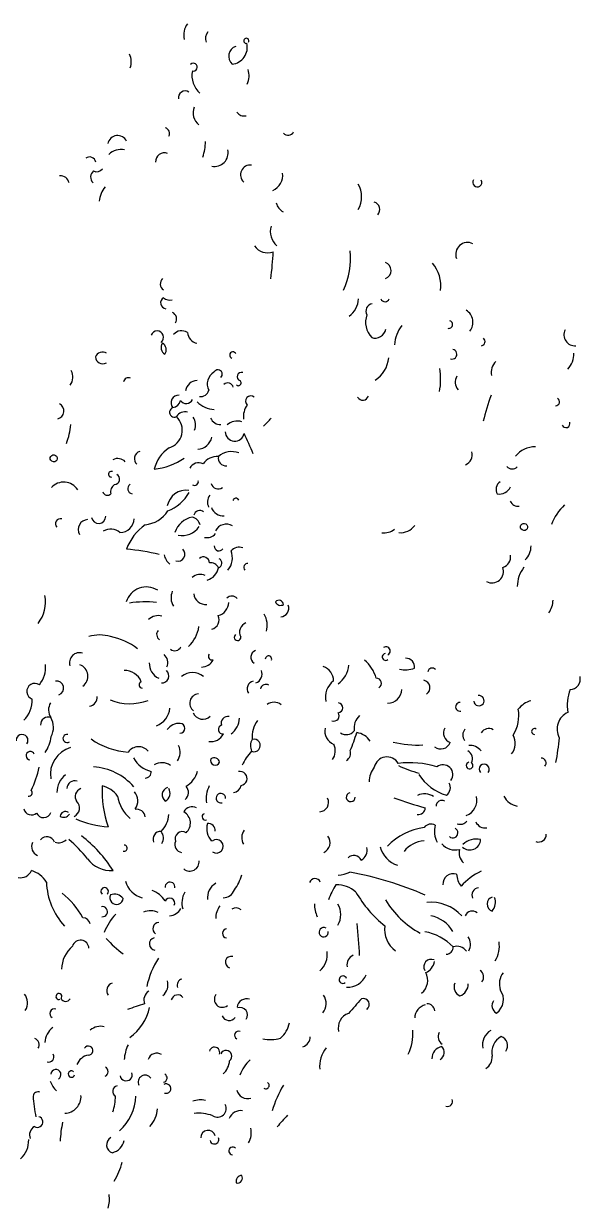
# Model space of a CAD drawing. Header units: metres. Extents: x 583412 to 583840, y 1186334 to 1187497.
# Drawn here: x 583716.539 to 583716.99, y 1187281.855 to 1187282.815 of the extents above; entities that cross this region are included whole.
import ezdxf

# ---------------------------------------------------------------- set-up
doc = ezdxf.new("R2010")
doc.units = ezdxf.units.M
doc.header["$MEASUREMENT"] = 0
doc.layers.add('ks.caytram', color=3, linetype='Continuous')

# ---------------------------------------------------------------- blocks, each defined once
blk = doc.blocks.new('hhh')
at = {"layer": 'ks.caytram'}
for centre, radius, start, end in [((-0.39852, -1.45657), 0.00861, 11.55101, 113.1588), ((-0.38313, -1.41583), 0.03967, 259.90701, 287.02901), ((-0.35921, -1.4452), 0.01498, 214.77499, 307.27901), ((-0.33492, -1.63971), 0.18323, 88.42139, 94.7615), ((-0.27015, -1.46097), 0.00623, 348.83499, 101.1636), ((-0.09606, -1.46559), 0.00769, 61.69901, 171.4309), ((-0.32761, -1.46832), 0.004, 56.08498, 188.85501), ((-0.13124, -1.48083), 0.01359, 45.24001, 134.7603), ((-0.09216, -1.45515), 0.01477, 218.82199, 291.315), ((-0.08426, -1.47957), 0.01093, 41.631, 103.3173), ((-0.35192, -1.47779), 0.00238, 155.48901, 10.258), ((-0.17197, -1.50036), 0.02299, 67.899, 108.0114), ((-0.14784, -1.45735), 0.01552, 243.04501, 296.95502), ((-0.12816, -1.46903), 0.00683, 243.172, 341.58699), ((-0.09687, -1.46546), 0.01294, 218.117, 292.81201), ((-0.51196, -1.45148), 0.04067, 232.086, 259.30499), ((-0.45678, -1.49894), 0.01892, 64.409, 97.6458), ((-0.35824, -1.47647), 0.01959, 204.793, 241.51199), ((-0.30437, -1.48184), 0.01444, 304.847, 359.86101), ((-0.20833, -1.49665), 0.01026, 56.746, 123.2543), ((-0.14792, -1.49259), 0.00648, 60.66, 154.048), ((-0.67437, -1.49763), 0.00885, 252.298, 14.76199), ((-0.65625, -1.51366), 0.01804, 55.747, 100.7172), ((-0.60224, -1.49314), 0.00328, 301.38499, 120.5422), ((-0.35763, -1.52207), 0.03007, 67.659, 109.327), ((-0.33773, -1.5054), 0.01399, 61.25799, 127.2143), ((-0.2086, -1.48716), 0.00596, 205.77402, 351.28801), ((-0.13954, -1.50758), 0.01012, 28.883, 100.4241), ((-0.04458, -1.49868), 0.00399, 350.728, 124.3312), ((-0.61831, -1.50417), 0.00317, 6.33899, 163.2699), ((-0.49703, -1.51946), 0.01478, 52.34, 100.8761), ((-0.27666, -1.50577), 0.00849, 303.89099, 17.228), ((-0.2423, -1.50742), 0.01614, 177.216, 232.03101), ((-0.25737, -1.51537), 0.0088, 327.203, 96.8077), ((-0.18988, -1.47184), 0.05278, 215.03702, 237.20898), ((-0.21372, -1.50019), 0.00618, 198.33899, 300.54799), ((-0.19419, -1.503), 0.00601, 148.744, 258.51502), ((-0.17165, -1.51165), 0.01078, 69.16301, 133.4585), ((-0.16083, -1.50998), 0.0093, 133.756, 209.18201), ((-0.13814, -1.50096), 0.00766, 254.05002, 346.879), ((-0.55938, -1.51125), 0.0206, 189.10101, 240.28998), ((-0.51399, -1.5131), 0.00294, 5.49399, 354.506), ((-0.46968, -1.48621), 0.02472, 240.64999, 279.78598), ((-0.34134, -1.51364), 0.007, 159.05601, 248.203), ((-0.31506, -1.51302), 0.00412, 60.039, 320.569), ((-0.28716, -1.52756), 0.01294, 29.13199, 112.8169), ((-0.2308, -1.50481), 0.01679, 281.44, 317.27299), ((-0.16848, -1.53272), 0.03371, 141.413, 195.13699), ((-0.16456, -1.53707), 0.02633, 129.528, 178.65927), ((-0.13452, -1.54006), 0.04287, 143.4112, 178.93968), ((-0.16773, -1.52002), 0.00564, 10.27901, 102.3426), ((-0.09636, -1.5074), 0.00746, 252.44501, 334.81599), ((-0.08234, -1.51464), 0.0069, 42.15601, 143.8677), ((-0.07844, -1.50666), 0.01025, 202.40701, 279.97101), ((-0.56523, -1.53116), 0.00633, 325.345, 49.843), ((-0.53643, -1.52179), 0.00662, 301.129, 19.56299), ((-0.48688, -1.52844), 0.00876, 25.707, 108.62569), ((-0.47447, -1.53294), 0.00945, 341.80099, 118.5875), ((-0.36921, -1.52623), 0.00418, 284.873, 197.01898), ((-0.32099, -1.52579), 0.01148, 136.466, 194.047), ((-0.32085, -1.53089), 0.00716, 71.921, 161.2086), ((-0.31619, -1.5252), 0.00269, 204.77499, 155.2249), ((-0.27442, -1.52598), 0.0066, 347.185, 62.36601), ((-0.26014, -1.52975), 0.00407, 327.104, 163.3485), ((-0.25995, -1.52799), 0.01346, 317.892, 24.61501), ((-0.24709, -1.51099), 0.01141, 266.823, 326.30701), ((-0.21936, -1.52282), 0.00826, 169.108, 284.16499), ((-0.1135, -1.52697), 0.00658, 107.61201, 189.172), ((-0.54713, -1.53892), 0.0102, 1.20595, 73.60395), ((-0.34067, -1.52778), 0.00701, 236.78598, 317.463), ((-0.1502, -1.52955), 0.00599, 165.13501, 309.05401), ((-0.15492, -1.53944), 0.01199, 32.05396, 89.83466), ((-0.13664, -1.54336), 0.01309, 47.927, 128.2564), ((-0.1087, -1.52507), 0.01095, 201.819, 278.69), ((-0.08804, -1.57013), 0.03537, 72.192, 104.53619), ((-0.5417, -1.53301), 0.00743, 223.746, 309.893), ((-0.36182, -1.5406), 0.00352, 185.79001, 22.28299), ((-0.34001, -1.54246), 0.008, 249.547, 350.591), ((-0.33349, -1.55167), 0.00801, 330.70495, 80.22075), ((-0.30541, -1.54518), 0.00795, 62.39301, 227.95902), ((-0.32916, -1.53479), 0.04012, 312.026, 352.77899), ((-0.29473, -1.54513), 0.00755, 44.62399, 129.0153), ((-0.28011, -1.54214), 0.00453, 157.323, 281.255), ((-0.25743, -1.54715), 0.00698, 161.2, 242.40302), ((-0.26223, -1.52598), 0.019, 264.52899, 307.99301), ((0.0448, -1.60952), 0.2599, 165.3457, 179.39834), ((-0.24268, -1.52036), 0.07059, 309.64099, 341.599), ((-0.23652, -1.56162), 0.07497, 171.92299, 196.24799), ((-0.27447, -1.55543), 0.01325, 155.62501, 214.31403), ((-0.65193, -1.51261), 0.3779, 349.50099, 353.556), ((-0.27593, -1.5607), 0.0057, 0.521, 94.9327), ((-0.21026, -1.53727), 0.05291, 197.68298, 234.51401), ((-0.22844, -1.54673), 0.02208, 192.86301, 242.27301), ((-0.63516, -1.54646), 0.0132, 234.98099, 288.758), ((-0.57947, -1.36535), 0.19465, 259.43601, 265.952), ((-0.56368, -1.57285), 0.00903, 32.73401, 113.8693), ((-0.38237, -1.55836), 0.07918, 342.60399, 355.487), ((-0.1774, -1.5505), 0.02141, 271.53702, 333.405), ((-0.65666, -1.57196), 0.00344, 20.151, 149.4583), ((-0.38572, -1.56733), 0.00345, 140.79099, 272.336), ((-0.37217, -1.57311), 0.0061, 41.17999, 179.26844), ((-0.41043, -1.58317), 0.08584, 355.869, 12.112), ((-0.24851, -1.56612), 0.0219, 294.935, 350.696), ((-0.26421, -1.52222), 0.10053, 309.78, 330.38), ((-0.11102, -1.57883), 0.00492, 46.05798, 205.017), ((-0.6692, -1.59216), 0.01159, 60.915, 157.1357), ((-0.62237, -1.57806), 0.00916, 247.62601, 321.86099), ((-0.38678, -1.5889), 0.00687, 89.424, 193.25598), ((-0.40511, -1.59266), 0.02125, 356.78599, 30), ((-0.30187, -1.5907), 0.01047, 129.25901, 267.61099), ((-0.13889, -1.59608), 0.01617, 5.93996, 76.75395), ((0.1725, -1.13516), 0.5307, 237.13498, 238.85498), ((-0.78349, -1.59565), 0.00365, 243.66202, 126.7256), ((-0.72467, -1.59393), 0.00966, 162.57399, 300.10498), ((-0.64272, -1.59334), 0.00396, 352.604, 179.22812), ((-0.36673, -1.60098), 0.01172, 10.153, 96.9077), ((-0.0648, -1.99086), 0.41152, 101.9214, 105.5513), ((-0.14193, -1.58822), 0.0089, 214.69699, 288.43599), ((-0.09101, -1.58349), 0.01244, 208.104, 292.58899), ((-0.66609, -1.59976), 0.00311, 354.80701, 174.80745), ((-0.61223, -1.65437), 0.05603, 88.9678, 108.2633), ((-0.50744, -1.61348), 0.01442, 4.198, 63.183), ((-0.293, -1.5852), 0.01848, 239.78998, 279.599), ((-0.23341, -1.60462), 0.00874, 36.028, 114.4821), ((-0.22265, -1.60483), 0.00649, 124.59601, 235.40399), ((-0.18048, -1.61214), 0.02318, 146.888, 190.491), ((-0.12829, -1.59833), 0.00307, 114.436, 46.63599), ((-0.05965, -1.58044), 0.0254, 241.944, 283.80499), ((-0.69118, -1.63939), 0.02868, 92.1328, 139.7512), ((-0.3968, -1.60708), 0.00341, 35.38503, 227.883), ((-0.39195, -1.60657), 0.00276, 196.414, 47.59601), ((-0.35968, -1.63971), 0.03172, 116.3586, 148.4359), ((-0.36968, -1.61054), 0.00416, 39.13998, 190.41), ((-0.31219, -1.61936), 0.01544, 132.20598, 181.397), ((-0.27531, -1.61604), 0.00366, 203.21402, 98.6791), ((-0.25618, -1.63013), 0.04725, 17.65999, 29.59801), ((-0.17743, -1.62424), 0.0159, 66.909, 132.0152), ((-0.10518, -1.61956), 0.01115, 57.385, 136.3012), ((-0.50376, -1.62618), 0.01296, 1.125, 49.278), ((-0.33309, -1.60859), 0.01408, 232.319, 287.94798), ((-0.33267, -1.6291), 0.00813, 333.94101, 61.11201), ((-0.34414, -1.7513), 0.1326, 76.16895, 82.84876), ((-0.30935, -1.62908), 0.00722, 42.08301, 115.2968), ((-0.17777, -1.55579), 0.06572, 247.164, 258.979), ((-0.16369, -1.61992), 0.00379, 159.80802, 110.1957), ((-0.14358, -1.63109), 0.01719, 49.31699, 107.30379), ((-0.0772, -1.62587), 0.00902, 29.53299, 97.3373), ((-0.23465, -1.63502), 0.00853, 32.60399, 137.8696), ((-0.20102, -1.63324), 0.00454, 119.74499, 262.875), ((-0.18786, -1.60933), 0.02181, 276.82602, 305.677), ((0.06374, -1.51592), 0.13292, 234.99899, 240.45099), ((-0.64494, -1.61004), 0.03059, 242.50501, 274.11499), ((-0.37896, -1.65541), 0.02054, 44.08699, 94.3683), ((-0.34503, -1.63802), 0.00399, 12.13599, 184.12701), ((-0.3381, -1.64032), 0.00436, 349.44299, 133.9532), ((-0.32671, -1.63383), 0.0118, 268.28699, 346.321), ((-0.30813, -1.64633), 0.01205, 64.141, 126.2469), ((-0.2669, -1.64043), 0.00753, 11.98399, 126.3072), ((-0.08675, -1.65593), 0.02043, 48.77901, 90.1112), ((-0.1001, -1.65323), 0.02966, 357.315, 25.30499), ((0.00069, -1.53405), 0.10475, 249.41098, 261.827), ((-0.67957, -1.65429), 0.0037, 301.72995, 77.19395), ((-0.65413, -1.65826), 0.0087, 350.54394, 89.06645), ((-0.62989, -1.66792), 0.0246, 42.663, 93.7343), ((-0.36418, -1.6569), 0.01196, 98.2259, 171.77505), ((-0.35467, -1.63386), 0.01585, 224.95099, 293.14101), ((-0.03357, -1.64608), 0.00277, 333.63901, 158.4336), ((-0.70054, -1.65996), 0.00705, 31.14999, 168.58), ((-0.65956, -1.64941), 0.01738, 258.595, 323.726), ((-0.59894, -1.65932), 0.00474, 307.69096, 82.17245), ((-0.02959, -1.66038), 0.00904, 293.26601, 26.76801), ((0.00859, -1.66742), 0.01616, 68.56, 111.4398), ((0.04417, -1.65662), 0.0041, 356.463, 130.4106), ((0.04632, -1.65233), 0.00494, 193.66901, 293.20401), ((-0.74794, -1.67622), 0.00626, 57.56, 172.84284), ((-0.66683, -1.66182), 0.00601, 197.53198, 309.68899), ((-0.09261, -1.67161), 0.00777, 170.88499, 271.487), ((-0.08651, -1.6759), 0.00608, 65.34398, 208.607), ((-0.03385, -1.64039), 0.0281, 230.05002, 260.703), ((-0.0004, -1.66128), 0.00986, 180.55002, 258.39301), ((0.02316, -1.6639), 0.00316, 141.569, 5.03101), ((-0.67209, -1.69259), 0.01736, 44.10199, 99.0275), ((-0.08675, -1.68489), 0.00617, 302.75702, 63.268), ((-0.07019, -1.67457), 0.00321, 165.18501, 344.30301), ((-0.05174, -1.68164), 0.00467, 46.54697, 253.96399), ((-0.04735, -1.69478), 0.01657, 52.53099, 94.0694), ((-0.00887, -1.68167), 0.00706, 336.87201, 126.5473), ((0.01578, -1.68536), 0.00592, 113.96099, 279.43597), ((0.0165, -1.68006), 0.00354, 293.02, 124.2016), ((-0.7535, -1.70633), 0.0204, 69.244, 129.6807), ((-0.69591, -1.74444), 0.05831, 74.035, 105.9647), ((-0.33185, -1.68841), 0.00934, 150.978, 226.08398), ((-0.1663, -1.69229), 0.00547, 142.29999, 226.49701), ((-0.12755, -1.68981), 0.00482, 176.39201, 350.18899), ((-0.09677, -1.69212), 0.00653, 243.07501, 48.16499), ((-0.05325, -1.69145), 0.00426, 79.348, 265.46201), ((0.03218, -1.69077), 0.03513, 169.62499, 194.61798), ((-0.41965, -1.69874), 0.0037, 102.80601, 238.271), ((-0.4237, -1.69807), 0.00436, 298.867, 42.21001), ((-0.41704, -1.69714), 0.00686, 12.13001, 119.945), ((-0.37485, -1.69992), 0.00259, 78.13998, 281.85998), ((-0.34985, -1.69792), 0.00454, 158.558, 266.384), ((-0.3039, -1.70022), 0.0051, 347.52998, 205.88901), ((-0.23001, -1.68763), 0.01035, 242.599, 308.822), ((-0.20505, -1.73675), 0.04432, 64.29295, 81.85265), ((-0.18812, -1.707), 0.01042, 12.69595, 77.30295), ((-0.15014, -1.69703), 0.00372, 194.388, 3.10301), ((0.00659, -1.69314), 0.02025, 177.683, 207.37399), ((-0.39866, -1.72412), 0.01894, 84.4596, 128.0624), ((-0.36071, -1.71047), 0.00751, 27.892, 122.6212), ((-0.31396, -1.6791), 0.02399, 244.59699, 283.172), ((-0.30483, -1.69239), 0.01071, 249.97501, 303.444), ((-0.28008, -1.67629), 0.03134, 233.02799, 258.08502), ((-0.27567, -1.70698), 0.0057, 17.49899, 202.952), ((-0.2704, -1.71254), 0.00727, 17.67096, 88.58815), ((-0.16332, -1.69119), 0.01711, 242.59399, 279.46399), ((-0.37503, -1.70878), 0.00561, 208.51202, 337.84601), ((-0.34937, -1.70689), 0.00627, 201.65198, 313.291), ((-0.32166, -1.73181), 0.01654, 46.07199, 97.0578), ((-0.2574, -1.71975), 0.00382, 96.73599, 23.77101), ((-0.21827, -1.71689), 0.00545, 333.43498, 229.185), ((-0.17822, -1.70428), 0.01331, 218.56497, 285.94499), ((-0.39392, -1.71886), 0.00786, 209.298, 309.13499), ((-0.38825, -1.72753), 0.00266, 226.63098, 105.2989), ((-0.31814, -1.72388), 0.00554, 179.53999, 294.98801), ((-0.31258, -1.72714), 0.00368, 208.629, 16.61101), ((-0.31234, -1.73676), 0.01117, 359.91995, 72.84995), ((-0.2843, -1.72976), 0.00456, 111.68799, 222.32199), ((-0.28684, -1.72918), 0.00375, 257.32694, 76.68295), ((-0.22983, -1.72562), 0.00573, 94.43499, 196.17499), ((-0.23404, -1.71131), 0.01596, 265.34, 319.90201), ((-0.10292, -1.72499), 0.00519, 205.36902, 300.42799), ((-0.08914, -1.72753), 0.00533, 136.116, 264.996), ((-0.02601, -1.72951), 0.00357, 19.149, 160.8511), ((-0.01797, -1.72535), 0.00384, 349.017, 219.051), ((-0.58903, -1.7678), 0.04378, 49.47099, 61.137), ((-0.45179, -1.73668), 0.00877, 169.563, 237.69598), ((-0.44548, -1.7287), 0.00313, 183.52499, 323.075), ((-0.41413, -1.73644), 0.00633, 145.345, 229.84299), ((-0.25869, -1.70921), 0.02251, 251.79199, 288.20799), ((-0.24045, -1.72967), 0.00266, 213.90601, 30.104), ((-0.20244, -1.73623), 0.00759, 328.882, 104.8579), ((-0.17127, -1.7204), 0.01695, 248.888, 295.88499), ((-0.16717, -1.74772), 0.01089, 13.29495, 72.46195), ((-0.09929, -1.74851), 0.01119, 48.30501, 116.1644), ((-0.0377, -1.7362), 0.00743, 157.86299, 260.24701), ((0.00108, -1.75386), 0.02446, 56.75, 94.1796), ((-0.74516, -1.7433), 0.0113, 293.573, 341.40399), ((-0.57882, -1.74795), 0.0043, 149.62701, 327.159), ((-0.39629, -1.96649), 0.26744, 121.7335, 125.6461), ((-0.49677, -1.74671), 0.00246, 123.356, 264.71899), ((-0.46717, -1.74972), 0.01014, 160.55999, 250.56), ((-0.44861, -1.75675), 0.01491, 58.109, 121.8908), ((-0.41384, -1.75099), 0.01201, 25.74001, 94.7717), ((-0.39859, -1.75263), 0.00816, 25.228, 122.8805), ((-0.36966, -1.74539), 0.00294, 243.923, 26.07399), ((-0.37002, -1.75409), 0.01044, 8.56796, 73.26296), ((-0.32663, -1.74586), 0.00859, 302.67799, 52.741), ((-0.27807, -1.76206), 0.02034, 39.37094, 83.74385), ((-0.25646, -1.7538), 0.0075, 50.25499, 141.7624), ((-0.23923, -1.74013), 0.00769, 163.18999, 252.607), ((-0.23176, -1.75103), 0.01039, 50.886, 159.9584), ((-0.21975, -1.74518), 0.0059, 157.886, 300.28598), ((-0.21504, -1.74438), 0.00615, 253.65601, 2.657), ((-0.17959, -1.74867), 0.00401, 90.72201, 285.53702), ((-0.16667, -1.74691), 0.0041, 74.32503, 253.784), ((-0.02038, -1.743), 0.0056, 134.789, 307.04001), ((-0.80121, -1.75384), 0.00491, 319.39895, 72.49196), ((-0.76149, -1.76528), 0.01334, 32.274, 107.08079), ((-0.71978, -1.73895), 0.01592, 263.74197, 327.67799), ((-0.71223, -1.75619), 0.01274, 313.21001, 30.53), ((-0.67235, -1.98203), 0.23411, 91.7044, 97.09319), ((-0.5679, -1.73608), 0.01598, 242.754, 286.36301), ((-0.54877, -1.75411), 0.01247, 172.723, 230.879), ((-0.55222, -1.7568), 0.00764, 279.03796, 89.43375), ((-0.51981, -1.754), 0.01633, 168.83599, 230.47202), ((-0.49372, -1.75638), 0.01045, 299.59999, 11.94499), ((-0.45866, -1.75434), 0.00385, 277.28299, 65.224), ((-0.44483, -1.75362), 0.00391, 24.84901, 163.9501), ((-0.43712, -1.7579), 0.00725, 125.11499, 195.57901), ((-0.44137, -1.7644), 0.01243, 24.30995, 89.64215), ((-0.42017, -1.75869), 0.01008, 287.778, 12.733), ((-0.34047, -1.75675), 0.01384, 149.478, 228.84699), ((-0.33041, -1.74966), 0.00755, 193.34302, 332.97099), ((-0.15366, -1.76677), 0.02132, 131.6422, 168.8679), ((-0.14451, -1.75893), 0.01381, 162.532, 213.72598), ((-0.14482, -1.75189), 0.00513, 193.55402, 333.028), ((-0.13227, -1.75286), 0.00498, 202.68201, 3.798), ((-0.09406, -1.68706), 0.06722, 246.26001, 267.55701), ((-0.0872, -1.74648), 0.00839, 220.84003, 301.21499), ((0.10227, -1.6653), 0.20513, 205.513, 209.59201), ((-0.08244, -1.78879), 0.03967, 44.51294, 87.33605), ((-0.02375, -1.75915), 0.00492, 289.78099, 117.4765), ((-0.00286, -1.78732), 0.03906, 50.823, 97.5721), ((0.02817, -1.76532), 0.01339, 24.13495, 85.88085), ((0.04389, -1.79769), 0.04692, 66.12495, 86.73475), ((0.08261, -1.78488), 0.02911, 84.5083, 106.91199), ((-0.61324, -1.76829), 0.00264, 121.11499, 347.811), ((-0.59715, -1.7587), 0.00342, 170.92499, 350.151), ((-0.59177, -1.76034), 0.00227, 328.28201, 152.225), ((-0.58576, -1.76807), 0.00465, 113.13301, 230.60501), ((-0.52989, -1.76047), 0.00614, 267.11502, 16.57001), ((-0.50997, -1.76352), 0.0058, 293.14999, 46.83301), ((-0.47272, -1.76651), 0.00895, 355.789, 60.357), ((-0.44325, -1.7646), 0.00482, 100.191, 229.94699), ((-0.42409, -1.76405), 0.00966, 164.89199, 231.979), ((-0.39123, -1.78803), 0.02819, 53.15099, 91.092), ((-0.30793, -1.76155), 0.00398, 8.34699, 187.91699), ((-0.30015, -1.76099), 0.01177, 185.396, 245.04102), ((-0.2867, -1.77049), 0.01236, 65.01499, 125.3761), ((-0.26607, -1.76951), 0.01207, 154.70299, 220.16), ((-0.25335, -1.76081), 0.00637, 207.86801, 332.132), ((-0.25361, -1.76843), 0.0075, 38.23599, 129.7436), ((-0.23505, -1.77898), 0.01986, 52.508, 97.3535), ((-0.21662, -1.76868), 0.00836, 67.23801, 139.2454), ((-0.21675, -1.76244), 0.00626, 187.19199, 302.40599), ((-0.03865, -1.72777), 0.03502, 254.58398, 275.02698), ((-0.00942, -1.76317), 0.00457, 202.457, 337.543), ((0.00127, -1.80176), 0.03742, 80.0419, 99.9581), ((0.03374, -1.75896), 0.0067, 219.49799, 352.39299), ((-0.596, -1.77784), 0.00358, 51.524, 251.25598), ((-0.5647, -1.77044), 0.00877, 302.29999, 10.44101), ((-0.54492, -1.786), 0.01152, 9.76296, 89.50755), ((-0.5169, -1.76568), 0.01333, 183.965, 246.01898), ((-0.49377, -1.76056), 0.00887, 240.659, 306.07501), ((-0.47993, -1.7736), 0.00482, 148.77701, 267.823), ((-0.46942, -1.78037), 0.00905, 115.8675, 174.74234), ((-0.47893, -1.78797), 0.01683, 358.065, 64.462), ((-0.3745, -1.77689), 0.00538, 330.46194, 75.93595), ((-0.32162, -1.7894), 0.0172, 30.524, 93.1198), ((-0.18721, -1.76705), 0.0201, 295.66501, 353.25899), ((-0.02319, -1.7781), 0.00419, 36.61, 160.8807), ((-0.75973, -1.77813), 0.00793, 182.039, 327.825), ((-0.58867, -1.77409), 0.01109, 220.077, 307.24199), ((-0.58252, -1.78963), 0.00674, 359.67195, 85.35016), ((-0.589, -1.77818), 0.02176, 324.55501, 5.308), ((-0.51467, -1.78036), 0.00805, 161.848, 251.284), ((-0.50695, -1.78218), 0.00294, 333.925, 116.0754), ((-0.51093, -1.81882), 0.0362, 31.68495, 68.34096), ((-0.46118, -1.77315), 0.0184, 200.336, 261.80899), ((-0.44679, -1.78602), 0.00557, 351.40498, 146.0951), ((-0.41344, -1.77251), 0.01358, 256.827, 309.95698), ((-0.35745, -1.78822), 0.00843, 74.504, 150.2542), ((-0.35789, -1.78148), 0.01335, 276.76398, 343.966), ((-0.34742, -1.78308), 0.00578, 7.22701, 148.9974), ((-0.27769, -1.79063), 0.01016, 139.59499, 244.595), ((-0.29058, -1.77792), 0.02094, 306.56099, 357.082), ((-0.26838, -1.7838), 0.00499, 10.16701, 104.8884), ((-0.24264, -1.79642), 0.01082, 62.14901, 141.3867), ((-0.23081, -1.78434), 0.00671, 104.82299, 202.047), ((-0.15735, -1.79076), 0.00938, 139.04, 208.94299), ((-0.16411, -1.79005), 0.00545, 254.36002, 93.6232), ((-0.20285, -1.73516), 0.09296, 321.48201, 333.046), ((-0.08954, -1.77946), 0.00638, 206.96802, 314.10699), ((-0.04714, -1.78413), 0.01214, 174.28599, 231.38098), ((-0.83622, -1.8086), 0.01671, 74.64201, 116.2412), ((-0.8125, -1.79194), 0.00665, 310.59599, 25.21501), ((-0.57878, -1.79196), 0.00952, 189.93799, 271.11798), ((-0.57411, -1.80018), 0.00571, 313.88295, 72.59795), ((-0.55074, -1.79963), 0.01082, 76.46899, 134.5784), ((-0.56623, -1.83254), 0.05701, 16.73801, 43.06), ((-0.48391, -1.78559), 0.01533, 180.522, 269.478), ((-0.44883, -1.78512), 0.01258, 289.35599, 330.255), ((-0.38465, -1.79219), 0.0106, 172.42799, 235.49701), ((-0.38071, -1.78745), 0.00519, 239.57401, 334.634), ((-0.36304, -1.81182), 0.04264, 347.315, 29.539), ((-0.21869, -1.82101), 0.04726, 140.25599, 185.668), ((-0.25621, -1.77231), 0.03215, 289.51601, 327.321), ((-0.20468, -1.79055), 0.00254, 354.35898, 185.64099), ((-0.12532, -1.74974), 0.0465, 236.573, 258.46701), ((-0.03812, -1.79244), 0.0037, 7.99701, 247.75198), ((-0.02306, -1.78798), 0.01206, 199.069, 258.55899), ((0.00173, -1.80573), 0.01358, 10.851, 102.68529), ((-0.86635, -1.79889), 0.00206, 67.71399, 22.286), ((-0.8591, -1.81074), 0.01371, 15.32001, 112.9477), ((-0.77272, -1.80976), 0.01124, 359.16899, 110.563), ((-0.62826, -1.7978), 0.01031, 286.675, 355.13699), ((-0.57, -1.81115), 0.00685, 15.12599, 91.1365), ((-0.55346, -1.79778), 0.00828, 174.49401, 247.43198), ((-0.54418, -1.81356), 0.01489, 25.685, 146.852), ((-0.49042, -1.8229), 0.0253, 15.56296, 65.96395), ((-0.28204, -1.81443), 0.16262, 175.23599, 184.76398), ((-0.39972, -1.80427), 0.01705, 156.80199, 262.68802), ((-0.33354, -1.79482), 0.07177, 181.72601, 199.14899), ((-0.33298, -1.81089), 0.01409, 119.887, 192.18799), ((-0.33768, -1.7972), 0.00275, 212.37802, 4.492), ((-0.34071, -1.80558), 0.05894, 334.11999, 5.62999), ((-0.2296, -1.81805), 0.02215, 135.7806, 174.97201), ((-0.11694, -1.87484), 0.10401, 131.0642, 152.1452), ((-0.2083, -1.80176), 0.02366, 315.438, 13.05901), ((-0.16758, -1.80041), 0.00305, 48.79196, 327.468), ((-0.15108, -1.79941), 0.00409, 2.43701, 201.75299), ((-0.01713, -1.80295), 0.0026, 145.56096, 87.56605), ((0.0263, -1.69288), 0.11092, 267.97101, 276.121), ((-0.85301, -1.80256), 0.00848, 208.103, 327.49), ((-0.61792, -1.81123), 0.00818, 154.25799, 240.793), ((-0.56811, -1.80571), 0.00597, 182.66101, 322.29001), ((-0.55988, -1.80761), 0.00392, 206.51001, 34.00101), ((-0.51001, -1.78788), 0.02829, 222.854, 266.74399), ((-0.32151, -1.83026), 0.05059, 151.325, 178.63781), ((-0.26051, -1.73225), 0.08433, 276.02301, 299.028), ((-0.30181, -1.81274), 0.0825, 345.782, 4.69099), ((-0.13787, -1.81326), 0.00588, 108.04501, 191.44299), ((-0.11858, -1.81213), 0.00685, 101.85599, 262.91498), ((-0.07866, -1.81783), 0.00422, 307.37095, 70.11996), ((-0.01463, -1.81535), 0.00416, 38.867, 275.89398), ((-0.0173, -1.80262), 0.0185, 298.17601, 326.845), ((-0.77413, -1.85549), 0.03769, 80.1127, 99.8873), ((-0.65717, -1.82708), 0.00828, 329.304, 21.899), ((-0.63371, -1.82375), 0.00583, 67.487, 165.6462), ((-0.61095, -1.82034), 0.00643, 246.802, 336.802), ((-0.60784, -1.82807), 0.00592, 61.607, 161.9962), ((-0.43586, -1.78634), 0.0424, 224.60501, 258.79401), ((-0.10572, -1.8955), 0.11532, 138.0237, 148.8313), ((-0.10516, -1.86448), 0.06313, 127.543, 151.2542), ((-0.10346, -1.80035), 0.02449, 229.33698, 278.772), ((-0.07749, -1.82314), 0.0024, 54.52802, 35.472), ((-0.06335, -1.82445), 0.00377, 173.085, 340.931), ((-0.0399, -1.81035), 0.01817, 228.66901, 272.97299), ((-0.02786, -1.82324), 0.00415, 349.52801, 129.957), ((0.02565, -1.82387), 0.00443, 335.80501, 174.33419), ((-0.86416, -1.82366), 0.00825, 239.237, 300.763), ((-0.83466, -1.81871), 0.01936, 268.46799, 327.677), ((-0.80379, -1.81992), 0.01225, 257.29999, 331.948), ((-0.66171, -1.82969), 0.00612, 234.741, 333.33), ((-0.64635, -1.82831), 0.00476, 219.121, 4.483), ((-0.61751, -1.83126), 0.00521, 48.25697, 258.61301), ((-0.5185, -1.82736), 0.00619, 207.15701, 326.81599), ((-0.49336, -1.83066), 0.00423, 223.31101, 358.763), ((-0.46801, -1.83731), 0.01172, 10.153, 96.9077), ((-0.34276, -1.83328), 0.02962, 171.808, 206.51599), ((-0.32086, -1.83938), 0.0077, 18.53099, 102.7527), ((-0.24056, -1.82942), 0.00702, 210.64002, 311.418), ((-0.22972, -1.83865), 0.00735, 32.63901, 147.3605), ((-0.17879, -1.79319), 0.0562, 281.84402, 321.81199), ((-0.03559, -1.83758), 0.00511, 63.83701, 172.76195), ((0.00545, -1.82672), 0.00403, 165.09299, 270.65601), ((-0.017, -1.72944), 0.10377, 282.51901, 291.964), ((0.03572, -1.82078), 0.00777, 219.16599, 301.909), ((0.04488, -1.84795), 0.01985, 51.41299, 101.4468), ((-0.83833, -1.83778), 0.00317, 354.88501, 233.043), ((-0.81293, -1.8404), 0.00535, 154.098, 291.32101), ((-0.50708, -1.84538), 0.00848, 143.31999, 216.67999), ((-0.49848, -1.84693), 0.00442, 12.854, 159.5158), ((-0.44681, -1.84124), 0.01138, 148.20999, 221.31601), ((-0.33582, -1.85194), 0.01003, 45.239, 168.1587), ((-0.24547, -1.8375), 0.00678, 175.23599, 274.76401), ((-0.22201, -1.8417), 0.00424, 152.61399, 272.328), ((-0.22698, -1.84372), 0.00561, 336.69701, 65.38), ((-0.20858, -1.84486), 0.00829, 348.539, 55.06101), ((-0.86524, -1.83442), 0.01549, 242.79398, 292.22899), ((-0.78136, -1.85293), 0.00492, 74.29, 170.65006), ((-0.75891, -1.84846), 0.00719, 168.84301, 281.155), ((-0.57751, -1.8481), 0.00403, 165.09201, 270.655), ((-0.50207, -1.84988), 0.00232, 165.964, 14.03601), ((-0.48914, -1.84166), 0.00661, 220.35901, 295.451), ((-0.48851, -1.85084), 0.0039, 294.98, 55.49), ((-0.46666, -1.85447), 0.00581, 287.46901, 100.6022), ((-0.34713, -1.85051), 0.00816, 171.58801, 297.338), ((-0.28493, -1.85054), 0.00331, 178.226, 45.37399), ((-0.25765, -1.83686), 0.02261, 205.24399, 288.35901), ((-0.24347, -1.834), 0.01783, 227.112, 279.88), ((-0.1974, -1.85269), 0.0064, 118.44299, 241.55698), ((-0.15431, -1.86394), 0.02039, 129.4276, 173.68678), ((-0.06652, -1.85871), 0.01144, 66.902, 137.627), ((-0.32373, -1.86562), 0.00583, 28.64598, 197.02103), ((-0.22466, -1.85989), 0.00618, 303.15895, 79.46095), ((-0.19501, -1.85708), 0.00771, 254.439, 346.494), ((-0.17701, -1.87113), 0.00975, 359.24795, 75.56295), ((-0.5923, -1.8718), 0.00638, 159.553, 256.591), ((-0.59513, -1.87216), 0.00601, 283.03097, 38.08899), ((-0.45484, -1.86114), 0.00802, 192.11102, 309.531), ((-0.30722, -1.85773), 0.01147, 249.146, 312.42), ((-0.2934, -1.86742), 0.00621, 168.618, 281.38199), ((-0.28934, -1.87862), 0.01604, 71.701, 129.2838), ((-0.28335, -1.89264), 0.02927, 64.602, 91.8587), ((-0.26252, -1.95207), 0.08316, 73.37296, 87.17345), ((-0.23648, -1.8741), 0.00282, 0.57199, 142.5566), ((-0.22533, -1.86991), 0.00632, 292.07301, 49.982), ((-0.76577, -1.88795), 0.00807, 125.61901, 268.586), ((-0.47622, -1.88469), 0.01346, 131.70899, 237.319), ((-0.33544, -1.89921), 0.02249, 60.156, 104.6539), ((-0.31829, -1.88241), 0.00654, 155.584, 349.11601), ((-0.27746, -1.88625), 0.00482, 63.22099, 282.52798), ((-0.26634, -1.87764), 0.00343, 118.67001, 3.22101), ((-0.83209, -1.90263), 0.01471, 80.088, 123.6908), ((-0.74934, -1.88263), 0.01382, 177.19601, 233.73001), ((-0.53245, -1.94455), 0.05599, 77.805, 94.02451), ((-0.45576, -1.88389), 0.00411, 176.509, 321.41699), ((-0.3866, -1.91326), 0.02797, 61.38999, 110.2397), ((-0.30709, -1.9049), 0.02179, 52.64401, 102.6782), ((-0.74717, -1.90195), 0.00521, 338.02795, 67.20995), ((-0.71955, -1.87051), 0.02496, 242.46198, 271.92999), ((-0.57287, -1.90466), 0.01146, 64.26199, 126.6179), ((-0.54529, -1.90268), 0.00666, 24.105, 161.1017), ((-0.50715, -1.89799), 0.00285, 5.65501, 354.345), ((-0.74799, -1.90806), 0.005, 109.38599, 227.99402), ((-0.73803, -1.89923), 0.00634, 227.32001, 326.102), ((-0.72713, -1.92853), 0.00701, 108.869, 194.98599)]:
    blk.add_arc(centre, radius, start, end, dxfattribs=at)

msp = doc.modelspace()

# ---------------------------------------------------------------- block references
at = {"layer": 'ks.caytram', "rotation": 260.6716666673106}
msp.add_blockref('hhh', (583718.35422, 1187281.65476), dxfattribs=at)

doc.saveas('drawing.dxf')
